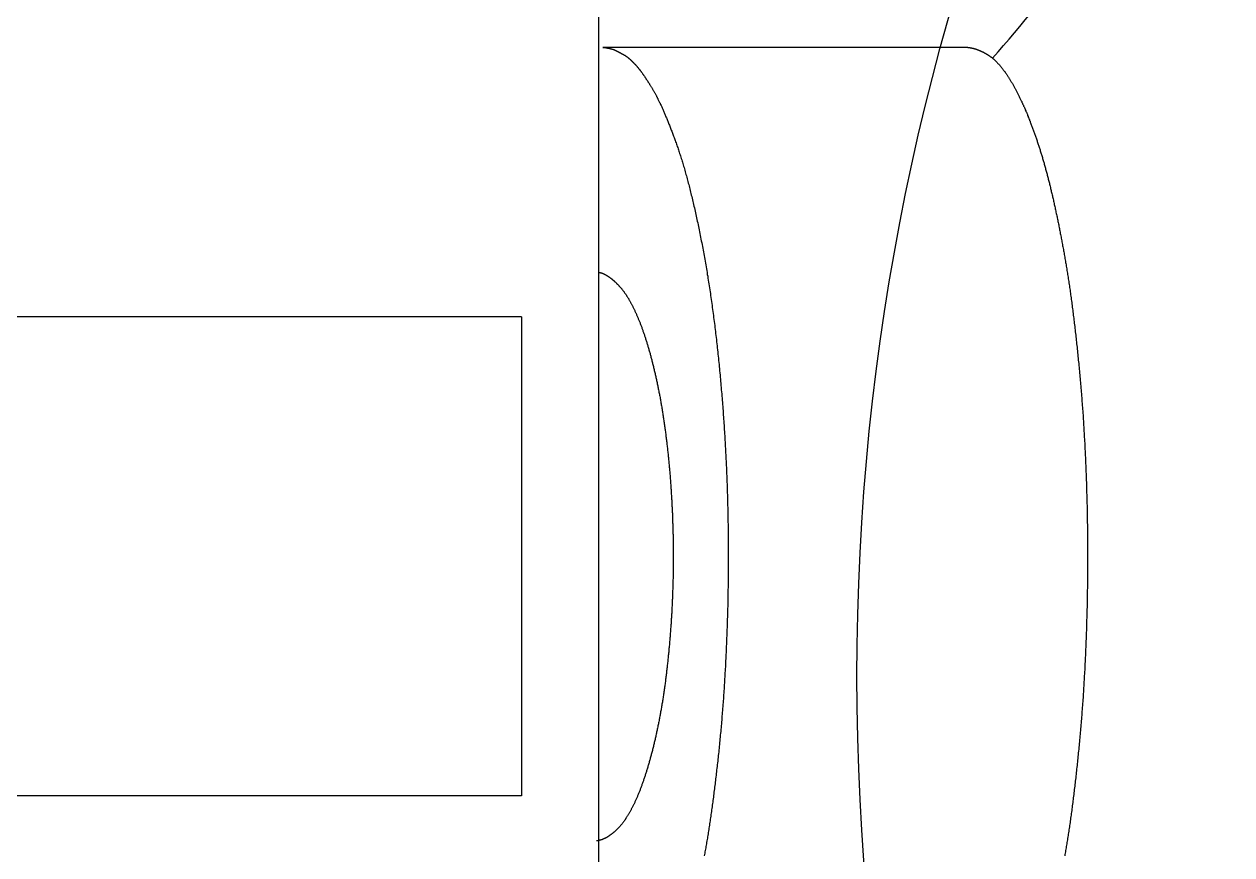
# Model space of a CAD drawing. Extents: x -120222 to -41942, y -19134 to 30932.
# Drawn here: x -78492.36 to -78472.19, y 10657.23 to 10671.11 of the extents above; entities that cross this region are included whole.
import ezdxf

# ---------------------------------------------------------------- set-up
doc = ezdxf.new("R2010")
doc.units = 0
doc.header["$LTSCALE"] = 150
doc.header["$MEASUREMENT"] = 0
doc.linetypes.add('ISO-10______', pattern=[4.699, 3.048, -0.762, 0.127, -0.762])
doc.layers.get('0').update_dxf_attribs({"linetype": 'CONTINUOUS'})
doc.layers.add('____-568', color=7, linetype='CONTINUOUS')
doc.layers.add('____B', color=7, linetype='CONTINUOUS')
doc.styles.get("Standard").update_dxf_attribs({"font": 'txt', "bigfont": 'BIGFONT.SHX'})

# ---------------------------------------------------------------- blocks, each defined once
blk = doc.blocks.new('____-179')
at = {"color": 1, "linetype": 'Continuous'}
blk.add_circle((-84873.558, 6111.519), 40, dxfattribs=at)
at = {"color": 0, "flags": 1}
for tag in ['FMK_ELEC60HZ_LPG_NOTICE', 'FMK_ELEC50HZ_GAS_NOTICE', 'FMK_FACILITY_SYMBOL']:
    blk.add_attdef(tag, (-84933.558, 6051.519), '', height=0.18, dxfattribs=at)
blk = doc.blocks.new('____-182')
at = {"color": 1, "linetype": 'Continuous'}
for p, q in [((-84917.872, 6126.295), (-84917.872, 6100.743)), ((-84911.706, 6122.019), (-84917.802, 6122.019)), ((-84919.158, 6117.519), (-84947.112, 6117.519)), ((-84919.158, 6117.519), (-84919.158, 6109.519)), ((-84919.158, 6109.519), (-84947.112, 6109.519))]:
    blk.add_line(p, q, dxfattribs=at)
at = {"color": 1, "linetype": 'Continuous', "flags": 128}
for points in [[(-84917.802, 6122.019), (-84917.801, 6122.019), (-84917.799, 6122.019), (-84917.798, 6122.019), (-84917.796, 6122.019), (-84917.795, 6122.018), (-84917.793, 6122.018), (-84917.792, 6122.018), (-84917.79, 6122.018), (-84917.789, 6122.018), (-84917.787, 6122.018), (-84917.786, 6122.018), (-84917.784, 6122.018), (-84917.783, 6122.018), (-84917.781, 6122.017), (-84917.78, 6122.017), (-84917.778, 6122.017), (-84917.776, 6122.017), (-84917.775, 6122.017), (-84917.773, 6122.017), (-84917.772, 6122.017), (-84917.77, 6122.016), (-84917.769, 6122.016), (-84917.767, 6122.016), (-84917.766, 6122.016), (-84917.764, 6122.016), (-84917.763, 6122.016), (-84917.761, 6122.015), (-84917.76, 6122.015), (-84917.758, 6122.015), (-84917.757, 6122.015), (-84917.755, 6122.015), (-84917.754, 6122.015), (-84917.753, 6122.014), (-84917.751, 6122.014), (-84917.75, 6122.014), (-84917.748, 6122.014), (-84917.747, 6122.014), (-84917.745, 6122.013), (-84917.744, 6122.013), (-84917.742, 6122.013), (-84917.741, 6122.013), (-84917.739, 6122.012), (-84917.738, 6122.012), (-84917.736, 6122.012), (-84917.735, 6122.012), (-84917.733, 6122.012), (-84917.732, 6122.011), (-84917.73, 6122.011), (-84917.729, 6122.011), (-84917.727, 6122.011), (-84917.726, 6122.01), (-84917.724, 6122.01), (-84917.723, 6122.01), (-84917.721, 6122.01), (-84917.72, 6122.009), (-84917.718, 6122.009), (-84917.717, 6122.009), (-84917.715, 6122.009), (-84917.714, 6122.008), (-84917.712, 6122.008), (-84917.711, 6122.008), (-84917.709, 6122.007), (-84917.708, 6122.007), (-84917.706, 6122.007), (-84917.705, 6122.007), (-84917.704, 6122.006), (-84917.702, 6122.006), (-84917.701, 6122.006), (-84917.699, 6122.005), (-84917.698, 6122.005), (-84917.696, 6122.005), (-84917.695, 6122.004), (-84917.693, 6122.004), (-84917.692, 6122.004), (-84917.69, 6122.003), (-84917.689, 6122.003), (-84917.687, 6122.003), (-84917.686, 6122.002), (-84917.684, 6122.002), (-84917.683, 6122.002), (-84917.682, 6122.001), (-84917.68, 6122.001), (-84917.679, 6122.001), (-84917.677, 6122), (-84917.676, 6122), (-84917.674, 6121.999), (-84917.673, 6121.999), (-84917.671, 6121.999), (-84917.67, 6121.998), (-84917.668, 6121.998), (-84917.667, 6121.998), (-84917.665, 6121.997), (-84917.664, 6121.997), (-84917.663, 6121.996), (-84917.661, 6121.996), (-84917.66, 6121.996), (-84917.658, 6121.995), (-84917.657, 6121.995), (-84917.655, 6121.994), (-84917.654, 6121.994), (-84917.652, 6121.994), (-84917.651, 6121.993), (-84917.65, 6121.993), (-84917.648, 6121.992), (-84917.647, 6121.992), (-84917.645, 6121.991), (-84917.644, 6121.991), (-84917.642, 6121.991), (-84917.641, 6121.99), (-84917.639, 6121.99), (-84917.638, 6121.989), (-84917.637, 6121.989), (-84917.635, 6121.988), (-84917.634, 6121.988), (-84917.632, 6121.987), (-84917.631, 6121.987), (-84917.629, 6121.987), (-84917.628, 6121.986), (-84917.626, 6121.986), (-84917.625, 6121.985), (-84917.624, 6121.985), (-84917.622, 6121.984), (-84917.621, 6121.984), (-84917.619, 6121.983), (-84917.618, 6121.983), (-84917.616, 6121.982), (-84917.615, 6121.982), (-84917.614, 6121.981), (-84917.614, 6121.981)], [(-84911.706, 6122.019), (-84911.702, 6122.019), (-84911.697, 6122.018), (-84911.693, 6122.018), (-84911.688, 6122.017), (-84911.684, 6122.017), (-84911.679, 6122.016), (-84911.675, 6122.016), (-84911.67, 6122.015), (-84911.665, 6122.014), (-84911.661, 6122.014), (-84911.656, 6122.013), (-84911.651, 6122.012), (-84911.647, 6122.011), (-84911.642, 6122.01), (-84911.637, 6122.009), (-84911.633, 6122.008), (-84911.628, 6122.007), (-84911.623, 6122.006), (-84911.618, 6122.005), (-84911.613, 6122.003), (-84911.608, 6122.002), (-84911.603, 6122.001), (-84911.599, 6121.999), (-84911.594, 6121.998), (-84911.589, 6121.996), (-84911.584, 6121.995), (-84911.579, 6121.993), (-84911.574, 6121.992), (-84911.569, 6121.99), (-84911.563, 6121.988), (-84911.558, 6121.986), (-84911.553, 6121.985), (-84911.548, 6121.983), (-84911.543, 6121.981), (-84911.538, 6121.979), (-84911.533, 6121.977), (-84911.527, 6121.975), (-84911.522, 6121.972), (-84911.517, 6121.97), (-84911.511, 6121.968), (-84911.506, 6121.966), (-84911.501, 6121.963), (-84911.495, 6121.961), (-84911.49, 6121.959), (-84911.485, 6121.956), (-84911.479, 6121.953), (-84911.474, 6121.951), (-84911.468, 6121.948), (-84911.463, 6121.946), (-84911.457, 6121.943), (-84911.452, 6121.94), (-84911.446, 6121.937), (-84911.441, 6121.934), (-84911.435, 6121.931), (-84911.429, 6121.928), (-84911.424, 6121.925), (-84911.418, 6121.922), (-84911.412, 6121.919), (-84911.407, 6121.916), (-84911.401, 6121.913), (-84911.395, 6121.909), (-84911.389, 6121.906), (-84911.384, 6121.902), (-84911.378, 6121.899), (-84911.372, 6121.895), (-84911.366, 6121.892), (-84911.36, 6121.888), (-84911.355, 6121.884), (-84911.349, 6121.88), (-84911.343, 6121.876), (-84911.337, 6121.872), (-84911.331, 6121.868), (-84911.325, 6121.864), (-84911.319, 6121.86), (-84911.314, 6121.855), (-84911.308, 6121.85), (-84911.302, 6121.846), (-84911.296, 6121.841), (-84911.29, 6121.836), (-84911.284, 6121.831), (-84911.279, 6121.826), (-84911.273, 6121.821), (-84911.267, 6121.816), (-84911.261, 6121.811), (-84911.255, 6121.805), (-84911.249, 6121.8), (-84911.244, 6121.794), (-84911.238, 6121.788), (-84911.232, 6121.783), (-84911.226, 6121.777), (-84911.22, 6121.771), (-84911.214, 6121.765), (-84911.208, 6121.758), (-84911.203, 6121.752), (-84911.197, 6121.746), (-84911.191, 6121.739), (-84911.185, 6121.733), (-84911.179, 6121.726), (-84911.173, 6121.719), (-84911.167, 6121.712), (-84911.162, 6121.706), (-84911.156, 6121.699), (-84911.15, 6121.691), (-84911.144, 6121.684), (-84911.138, 6121.677), (-84911.132, 6121.669), (-84911.126, 6121.662), (-84911.121, 6121.654), (-84911.115, 6121.647), (-84911.109, 6121.639), (-84911.103, 6121.631), (-84911.097, 6121.623), (-84911.091, 6121.615), (-84911.085, 6121.607), (-84911.08, 6121.599), (-84911.074, 6121.59), (-84911.068, 6121.582), (-84911.062, 6121.573), (-84911.056, 6121.565), (-84911.05, 6121.556), (-84911.044, 6121.547), (-84911.039, 6121.538), (-84911.033, 6121.529), (-84911.027, 6121.52), (-84911.021, 6121.511), (-84911.015, 6121.501), (-84911.009, 6121.492), (-84911.003, 6121.483), (-84910.997, 6121.473), (-84910.992, 6121.463), (-84910.986, 6121.454), (-84910.98, 6121.444), (-84910.974, 6121.434), (-84910.968, 6121.424), (-84910.962, 6121.414), (-84910.956, 6121.404), (-84910.951, 6121.394), (-84910.945, 6121.383), (-84910.939, 6121.373), (-84910.933, 6121.363), (-84910.927, 6121.352), (-84910.922, 6121.341), (-84910.916, 6121.331), (-84910.91, 6121.32), (-84910.904, 6121.309), (-84910.899, 6121.298), (-84910.893, 6121.287), (-84910.887, 6121.276), (-84910.881, 6121.265), (-84910.876, 6121.254), (-84910.87, 6121.243), (-84910.864, 6121.231), (-84910.858, 6121.22), (-84910.853, 6121.208), (-84910.847, 6121.197), (-84910.841, 6121.185), (-84910.836, 6121.173), (-84910.83, 6121.162), (-84910.824, 6121.15), (-84910.819, 6121.138), (-84910.813, 6121.126), (-84910.807, 6121.114), (-84910.802, 6121.101), (-84910.796, 6121.089), (-84910.791, 6121.077), (-84910.785, 6121.064), (-84910.779, 6121.052), (-84910.774, 6121.039), (-84910.768, 6121.026), (-84910.762, 6121.014), (-84910.757, 6121.001), (-84910.751, 6120.988), (-84910.746, 6120.975), (-84910.74, 6120.962), (-84910.735, 6120.949), (-84910.729, 6120.936), (-84910.723, 6120.922), (-84910.718, 6120.909), (-84910.712, 6120.896), (-84910.707, 6120.882), (-84910.701, 6120.868), (-84910.696, 6120.855), (-84910.69, 6120.841), (-84910.685, 6120.827), (-84910.679, 6120.813), (-84910.674, 6120.799), (-84910.668, 6120.785), (-84910.663, 6120.771), (-84910.657, 6120.757), (-84910.652, 6120.743), (-84910.647, 6120.728), (-84910.641, 6120.714), (-84910.636, 6120.699), (-84910.63, 6120.685), (-84910.625, 6120.67), (-84910.619, 6120.655), (-84910.614, 6120.641), (-84910.609, 6120.626), (-84910.603, 6120.611), (-84910.598, 6120.596), (-84910.593, 6120.582), (-84910.588, 6120.567), (-84910.582, 6120.552), (-84910.577, 6120.537), (-84910.572, 6120.522), (-84910.567, 6120.507), (-84910.562, 6120.492), (-84910.556, 6120.476), (-84910.551, 6120.461), (-84910.546, 6120.446), (-84910.541, 6120.431), (-84910.536, 6120.415), (-84910.531, 6120.4), (-84910.526, 6120.385), (-84910.521, 6120.369), (-84910.516, 6120.354), (-84910.511, 6120.338), (-84910.506, 6120.323), (-84910.501, 6120.307), (-84910.496, 6120.291), (-84910.491, 6120.276), (-84910.487, 6120.26), (-84910.482, 6120.244), (-84910.477, 6120.228), (-84910.472, 6120.212), (-84910.467, 6120.197), (-84910.462, 6120.181), (-84910.458, 6120.165), (-84910.453, 6120.149), (-84910.448, 6120.132), (-84910.444, 6120.116), (-84910.439, 6120.1), (-84910.434, 6120.084), (-84910.43, 6120.068), (-84910.425, 6120.051), (-84910.42, 6120.035), (-84910.416, 6120.019), (-84910.411, 6120.002), (-84910.407, 6119.986), (-84910.402, 6119.969), (-84910.398, 6119.953), (-84910.393, 6119.936), (-84910.389, 6119.92), (-84910.384, 6119.903), (-84910.38, 6119.886), (-84910.375, 6119.869), (-84910.371, 6119.853), (-84910.367, 6119.836), (-84910.362, 6119.819), (-84910.358, 6119.802), (-84910.354, 6119.785), (-84910.349, 6119.768), (-84910.345, 6119.751), (-84910.341, 6119.734), (-84910.337, 6119.717), (-84910.332, 6119.7), (-84910.328, 6119.682), (-84910.324, 6119.665), (-84910.32, 6119.648), (-84910.316, 6119.63), (-84910.312, 6119.613), (-84910.307, 6119.595), (-84910.303, 6119.577), (-84910.299, 6119.56), (-84910.295, 6119.542), (-84910.291, 6119.524), (-84910.287, 6119.506), (-84910.282, 6119.488), (-84910.278, 6119.47), (-84910.274, 6119.452), (-84910.27, 6119.433), (-84910.266, 6119.415), (-84910.262, 6119.397), (-84910.258, 6119.378), (-84910.254, 6119.36), (-84910.25, 6119.341), (-84910.246, 6119.323), (-84910.242, 6119.304), (-84910.238, 6119.285), (-84910.234, 6119.266), (-84910.229, 6119.247), (-84910.225, 6119.228), (-84910.221, 6119.209), (-84910.217, 6119.19), (-84910.213, 6119.171), (-84910.209, 6119.151), (-84910.205, 6119.132), (-84910.201, 6119.112), (-84910.197, 6119.093), (-84910.193, 6119.073), (-84910.189, 6119.054), (-84910.186, 6119.034), (-84910.182, 6119.014), (-84910.178, 6118.994), (-84910.174, 6118.974), (-84910.17, 6118.954), (-84910.166, 6118.934), (-84910.162, 6118.914), (-84910.158, 6118.894), (-84910.154, 6118.873), (-84910.15, 6118.853), (-84910.146, 6118.832), (-84910.142, 6118.812), (-84910.138, 6118.791), (-84910.135, 6118.771), (-84910.131, 6118.75), (-84910.127, 6118.729), (-84910.123, 6118.708), (-84910.119, 6118.687), (-84910.115, 6118.666), (-84910.111, 6118.645), (-84910.108, 6118.624), (-84910.104, 6118.603), (-84910.1, 6118.581), (-84910.096, 6118.56), (-84910.092, 6118.538), (-84910.089, 6118.517), (-84910.085, 6118.495), (-84910.081, 6118.474), (-84910.077, 6118.452), (-84910.073, 6118.43), (-84910.07, 6118.408), (-84910.066, 6118.386), (-84910.062, 6118.364), (-84910.058, 6118.341), (-84910.055, 6118.319), (-84910.051, 6118.296), (-84910.047, 6118.273), (-84910.044, 6118.25), (-84910.04, 6118.227), (-84910.036, 6118.204), (-84910.033, 6118.18), (-84910.029, 6118.157), (-84910.025, 6118.133), (-84910.022, 6118.109), (-84910.018, 6118.085), (-84910.015, 6118.061), (-84910.011, 6118.037), (-84910.007, 6118.012), (-84910.004, 6117.988), (-84910, 6117.963), (-84909.997, 6117.938), (-84909.993, 6117.913), (-84909.99, 6117.888), (-84909.986, 6117.863), (-84909.983, 6117.838), (-84909.979, 6117.812), (-84909.976, 6117.786), (-84909.972, 6117.761), (-84909.969, 6117.735), (-84909.965, 6117.709), (-84909.962, 6117.682), (-84909.959, 6117.656), (-84909.955, 6117.629), (-84909.952, 6117.603), (-84909.948, 6117.576), (-84909.945, 6117.549), (-84909.942, 6117.522), (-84909.938, 6117.495), (-84909.935, 6117.467), (-84909.932, 6117.44), (-84909.928, 6117.412), (-84909.925, 6117.385), (-84909.922, 6117.357), (-84909.918, 6117.329), (-84909.915, 6117.3), (-84909.912, 6117.272), (-84909.908, 6117.243), (-84909.905, 6117.215), (-84909.902, 6117.186), (-84909.899, 6117.157), (-84909.896, 6117.128), (-84909.892, 6117.099), (-84909.889, 6117.07), (-84909.886, 6117.04), (-84909.883, 6117.011), (-84909.88, 6116.981), (-84909.876, 6116.951), (-84909.873, 6116.921), (-84909.87, 6116.891), (-84909.867, 6116.86), (-84909.864, 6116.83), (-84909.861, 6116.799), (-84909.858, 6116.769), (-84909.855, 6116.738), (-84909.852, 6116.707), (-84909.849, 6116.676), (-84909.846, 6116.645), (-84909.843, 6116.614), (-84909.84, 6116.582), (-84909.837, 6116.551), (-84909.834, 6116.52), (-84909.831, 6116.488), (-84909.828, 6116.457), (-84909.826, 6116.425), (-84909.823, 6116.394), (-84909.82, 6116.362), (-84909.818, 6116.33), (-84909.815, 6116.298), (-84909.812, 6116.266), (-84909.81, 6116.234), (-84909.807, 6116.202), (-84909.805, 6116.17), (-84909.802, 6116.138), (-84909.8, 6116.106), (-84909.797, 6116.073), (-84909.795, 6116.041), (-84909.793, 6116.008), (-84909.79, 6115.976), (-84909.788, 6115.943), (-84909.786, 6115.911), (-84909.783, 6115.878), (-84909.781, 6115.845), (-84909.779, 6115.812), (-84909.777, 6115.779), (-84909.775, 6115.746), (-84909.773, 6115.713), (-84909.771, 6115.68), (-84909.769, 6115.646), (-84909.767, 6115.613), (-84909.765, 6115.58), (-84909.763, 6115.546), (-84909.761, 6115.513), (-84909.759, 6115.479), (-84909.757, 6115.445), (-84909.755, 6115.412), (-84909.754, 6115.378), (-84909.752, 6115.344), (-84909.75, 6115.31), (-84909.749, 6115.276), (-84909.747, 6115.242), (-84909.745, 6115.207), (-84909.744, 6115.173), (-84909.742, 6115.139), (-84909.741, 6115.104), (-84909.739, 6115.07), (-84909.738, 6115.035), (-84909.736, 6115.001), (-84909.735, 6114.966), (-84909.734, 6114.931), (-84909.732, 6114.896), (-84909.731, 6114.862), (-84909.73, 6114.827), (-84909.728, 6114.792), (-84909.727, 6114.756), (-84909.726, 6114.721), (-84909.725, 6114.686), (-84909.724, 6114.651), (-84909.723, 6114.615), (-84909.722, 6114.58), (-84909.721, 6114.545), (-84909.72, 6114.509), (-84909.719, 6114.474), (-84909.718, 6114.438), (-84909.717, 6114.403), (-84909.716, 6114.368), (-84909.715, 6114.332), (-84909.715, 6114.297), (-84909.714, 6114.262), (-84909.713, 6114.226), (-84909.712, 6114.191), (-84909.712, 6114.155), (-84909.711, 6114.12), (-84909.711, 6114.085), (-84909.71, 6114.049), (-84909.71, 6114.014), (-84909.709, 6113.979), (-84909.709, 6113.943), (-84909.708, 6113.908), (-84909.708, 6113.873), (-84909.708, 6113.837), (-84909.707, 6113.802), (-84909.707, 6113.766), (-84909.707, 6113.731), (-84909.707, 6113.696), (-84909.707, 6113.66), (-84909.706, 6113.625), (-84909.706, 6113.59), (-84909.706, 6113.554), (-84909.706, 6113.519), (-84909.706, 6113.483), (-84909.706, 6113.448), (-84909.706, 6113.413), (-84909.707, 6113.377), (-84909.707, 6113.342), (-84909.707, 6113.307), (-84909.707, 6113.271), (-84909.707, 6113.236), (-84909.708, 6113.201), (-84909.708, 6113.165), (-84909.708, 6113.13), (-84909.709, 6113.094), (-84909.709, 6113.059), (-84909.71, 6113.024), (-84909.71, 6112.988), (-84909.711, 6112.953), (-84909.711, 6112.918), (-84909.712, 6112.882), (-84909.712, 6112.847), (-84909.713, 6112.811), (-84909.714, 6112.776), (-84909.715, 6112.741), (-84909.715, 6112.705), (-84909.716, 6112.67), (-84909.717, 6112.635), (-84909.718, 6112.599), (-84909.719, 6112.564), (-84909.72, 6112.529), (-84909.721, 6112.493), (-84909.722, 6112.458), (-84909.723, 6112.422), (-84909.724, 6112.387), (-84909.725, 6112.352), (-84909.726, 6112.316), (-84909.727, 6112.281), (-84909.728, 6112.246), (-84909.73, 6112.211), (-84909.731, 6112.176), (-84909.732, 6112.141), (-84909.734, 6112.106), (-84909.735, 6112.072), (-84909.736, 6112.037), (-84909.738, 6112.002), (-84909.739, 6111.968), (-84909.741, 6111.933), (-84909.742, 6111.899), (-84909.744, 6111.865), (-84909.745, 6111.83), (-84909.747, 6111.796), (-84909.749, 6111.762), (-84909.75, 6111.728), (-84909.752, 6111.694), (-84909.754, 6111.66), (-84909.755, 6111.626), (-84909.757, 6111.592), (-84909.759, 6111.559), (-84909.761, 6111.525), (-84909.763, 6111.492), (-84909.765, 6111.458), (-84909.767, 6111.425), (-84909.769, 6111.391), (-84909.771, 6111.358), (-84909.773, 6111.325), (-84909.775, 6111.292), (-84909.777, 6111.259), (-84909.779, 6111.226), (-84909.781, 6111.193), (-84909.783, 6111.16), (-84909.786, 6111.127), (-84909.788, 6111.094), (-84909.79, 6111.062), (-84909.793, 6111.029), (-84909.795, 6110.997), (-84909.797, 6110.964), (-84909.8, 6110.932), (-84909.802, 6110.9), (-84909.805, 6110.868), (-84909.807, 6110.835), (-84909.81, 6110.803), (-84909.812, 6110.771), (-84909.815, 6110.739), (-84909.818, 6110.708), (-84909.82, 6110.676), (-84909.823, 6110.644), (-84909.826, 6110.612), (-84909.828, 6110.581), (-84909.831, 6110.549), (-84909.834, 6110.518), (-84909.837, 6110.487), (-84909.84, 6110.455), (-84909.843, 6110.424), (-84909.846, 6110.393), (-84909.849, 6110.362), (-84909.852, 6110.331), (-84909.855, 6110.3), (-84909.858, 6110.269), (-84909.861, 6110.238), (-84909.864, 6110.208), (-84909.867, 6110.177), (-84909.87, 6110.147), (-84909.873, 6110.117), (-84909.876, 6110.087), (-84909.88, 6110.057), (-84909.883, 6110.027), (-84909.886, 6109.998), (-84909.889, 6109.968), (-84909.892, 6109.939), (-84909.896, 6109.91), (-84909.899, 6109.881), (-84909.902, 6109.852), (-84909.905, 6109.823), (-84909.908, 6109.794), (-84909.912, 6109.766), (-84909.915, 6109.737), (-84909.918, 6109.709), (-84909.922, 6109.681), (-84909.925, 6109.653), (-84909.928, 6109.625), (-84909.932, 6109.598), (-84909.935, 6109.57), (-84909.938, 6109.543), (-84909.942, 6109.516), (-84909.945, 6109.489), (-84909.948, 6109.462), (-84909.952, 6109.435), (-84909.955, 6109.408), (-84909.959, 6109.382), (-84909.962, 6109.355), (-84909.965, 6109.329), (-84909.969, 6109.303), (-84909.972, 6109.277), (-84909.976, 6109.251), (-84909.979, 6109.226), (-84909.983, 6109.2), (-84909.986, 6109.175), (-84909.99, 6109.149), (-84909.993, 6109.124), (-84909.997, 6109.099), (-84910, 6109.075), (-84910.004, 6109.05), (-84910.007, 6109.025), (-84910.011, 6109.001), (-84910.015, 6108.977), (-84910.018, 6108.953), (-84910.022, 6108.929), (-84910.025, 6108.905), (-84910.029, 6108.881), (-84910.033, 6108.858), (-84910.036, 6108.834), (-84910.04, 6108.811), (-84910.044, 6108.788), (-84910.047, 6108.765), (-84910.051, 6108.742), (-84910.055, 6108.719), (-84910.058, 6108.697), (-84910.062, 6108.674), (-84910.066, 6108.652), (-84910.07, 6108.63), (-84910.073, 6108.608), (-84910.077, 6108.586), (-84910.081, 6108.564), (-84910.085, 6108.542), (-84910.089, 6108.521)], [(-84917.614, 6121.981), (-84917.612, 6121.98), (-84917.609, 6121.979), (-84917.607, 6121.978), (-84917.605, 6121.977), (-84917.603, 6121.976), (-84917.601, 6121.975), (-84917.599, 6121.974), (-84917.597, 6121.973), (-84917.595, 6121.972), (-84917.593, 6121.971), (-84917.591, 6121.97), (-84917.588, 6121.969), (-84917.586, 6121.968), (-84917.584, 6121.967), (-84917.582, 6121.966), (-84917.58, 6121.965), (-84917.577, 6121.964), (-84917.575, 6121.963), (-84917.573, 6121.961), (-84917.571, 6121.96), (-84917.568, 6121.959), (-84917.566, 6121.958), (-84917.564, 6121.957), (-84917.561, 6121.956), (-84917.559, 6121.954), (-84917.557, 6121.953), (-84917.554, 6121.952), (-84917.552, 6121.951), (-84917.55, 6121.95), (-84917.547, 6121.948), (-84917.545, 6121.947), (-84917.542, 6121.946), (-84917.54, 6121.945), (-84917.537, 6121.943), (-84917.535, 6121.942), (-84917.532, 6121.941), (-84917.53, 6121.939), (-84917.527, 6121.938), (-84917.525, 6121.937), (-84917.522, 6121.935), (-84917.52, 6121.934), (-84917.517, 6121.933), (-84917.514, 6121.931), (-84917.512, 6121.93), (-84917.509, 6121.929), (-84917.506, 6121.927), (-84917.504, 6121.926), (-84917.501, 6121.924), (-84917.498, 6121.923), (-84917.496, 6121.922), (-84917.493, 6121.92), (-84917.49, 6121.919), (-84917.488, 6121.917), (-84917.485, 6121.916), (-84917.482, 6121.914), (-84917.479, 6121.913), (-84917.476, 6121.911), (-84917.474, 6121.91), (-84917.471, 6121.908), (-84917.468, 6121.907), (-84917.465, 6121.905), (-84917.462, 6121.904), (-84917.459, 6121.902), (-84917.456, 6121.9), (-84917.454, 6121.899), (-84917.451, 6121.897), (-84917.448, 6121.896), (-84917.445, 6121.894), (-84917.442, 6121.892), (-84917.439, 6121.89), (-84917.436, 6121.888), (-84917.433, 6121.887), (-84917.43, 6121.885), (-84917.427, 6121.883), (-84917.424, 6121.881), (-84917.421, 6121.879), (-84917.418, 6121.877), (-84917.414, 6121.874), (-84917.411, 6121.872), (-84917.408, 6121.87), (-84917.405, 6121.868), (-84917.402, 6121.866), (-84917.399, 6121.863), (-84917.396, 6121.861), (-84917.393, 6121.859), (-84917.389, 6121.856), (-84917.386, 6121.854), (-84917.383, 6121.851), (-84917.38, 6121.849), (-84917.377, 6121.846), (-84917.373, 6121.843), (-84917.37, 6121.841), (-84917.367, 6121.838), (-84917.364, 6121.835), (-84917.36, 6121.832), (-84917.357, 6121.829), (-84917.354, 6121.827), (-84917.35, 6121.824), (-84917.347, 6121.821), (-84917.344, 6121.818), (-84917.34, 6121.815), (-84917.337, 6121.812), (-84917.334, 6121.808), (-84917.33, 6121.805), (-84917.327, 6121.802), (-84917.323, 6121.799), (-84917.32, 6121.796), (-84917.316, 6121.792), (-84917.313, 6121.789), (-84917.31, 6121.785), (-84917.306, 6121.782), (-84917.303, 6121.779), (-84917.299, 6121.775), (-84917.296, 6121.771), (-84917.292, 6121.768), (-84917.288, 6121.764), (-84917.285, 6121.761), (-84917.281, 6121.757), (-84917.278, 6121.753), (-84917.274, 6121.749), (-84917.271, 6121.745), (-84917.267, 6121.741), (-84917.263, 6121.738), (-84917.26, 6121.734), (-84917.256, 6121.73), (-84917.252, 6121.726), (-84917.249, 6121.721), (-84917.245, 6121.717), (-84917.241, 6121.713), (-84917.237, 6121.709), (-84917.234, 6121.705), (-84917.23, 6121.7), (-84917.226, 6121.696), (-84917.222, 6121.691), (-84917.218, 6121.687), (-84917.215, 6121.682), (-84917.211, 6121.677), (-84917.207, 6121.672), (-84917.203, 6121.668), (-84917.199, 6121.663), (-84917.195, 6121.658), (-84917.191, 6121.653), (-84917.187, 6121.647), (-84917.183, 6121.642), (-84917.179, 6121.637), (-84917.175, 6121.632), (-84917.171, 6121.626), (-84917.167, 6121.621), (-84917.162, 6121.615), (-84917.158, 6121.61), (-84917.154, 6121.604), (-84917.15, 6121.598), (-84917.146, 6121.592), (-84917.141, 6121.586), (-84917.137, 6121.58), (-84917.133, 6121.574), (-84917.129, 6121.568), (-84917.124, 6121.562), (-84917.12, 6121.556), (-84917.116, 6121.55), (-84917.111, 6121.543), (-84917.107, 6121.537), (-84917.102, 6121.53), (-84917.098, 6121.524), (-84917.093, 6121.517), (-84917.089, 6121.51), (-84917.084, 6121.504), (-84917.08, 6121.497), (-84917.075, 6121.49), (-84917.071, 6121.483), (-84917.066, 6121.476), (-84917.061, 6121.469), (-84917.057, 6121.462), (-84917.052, 6121.454), (-84917.047, 6121.447), (-84917.043, 6121.44), (-84917.038, 6121.432), (-84917.033, 6121.425), (-84917.028, 6121.417), (-84917.024, 6121.409), (-84917.019, 6121.402), (-84917.014, 6121.394), (-84917.009, 6121.386), (-84917.004, 6121.378), (-84916.999, 6121.37), (-84916.994, 6121.362), (-84916.989, 6121.354), (-84916.984, 6121.346), (-84916.979, 6121.338), (-84916.974, 6121.329), (-84916.969, 6121.321), (-84916.964, 6121.312), (-84916.959, 6121.304), (-84916.954, 6121.295), (-84916.949, 6121.286), (-84916.944, 6121.277), (-84916.939, 6121.268), (-84916.933, 6121.258), (-84916.928, 6121.249), (-84916.923, 6121.239), (-84916.918, 6121.229), (-84916.912, 6121.219), (-84916.907, 6121.209), (-84916.902, 6121.199), (-84916.896, 6121.188), (-84916.891, 6121.178), (-84916.885, 6121.167), (-84916.88, 6121.156), (-84916.874, 6121.145), (-84916.869, 6121.134), (-84916.863, 6121.122), (-84916.858, 6121.111), (-84916.852, 6121.099), (-84916.846, 6121.087), (-84916.841, 6121.075), (-84916.835, 6121.063), (-84916.829, 6121.05), (-84916.823, 6121.038), (-84916.818, 6121.025), (-84916.812, 6121.012), (-84916.806, 6120.999), (-84916.8, 6120.986), (-84916.794, 6120.972), (-84916.788, 6120.959), (-84916.782, 6120.945), (-84916.776, 6120.932), (-84916.77, 6120.918), (-84916.764, 6120.903), (-84916.758, 6120.889), (-84916.752, 6120.875), (-84916.746, 6120.86), (-84916.74, 6120.845), (-84916.734, 6120.83), (-84916.728, 6120.815), (-84916.722, 6120.8), (-84916.715, 6120.785), (-84916.709, 6120.769), (-84916.703, 6120.753), (-84916.696, 6120.738), (-84916.69, 6120.721), (-84916.684, 6120.705), (-84916.677, 6120.689), (-84916.671, 6120.672), (-84916.664, 6120.656), (-84916.658, 6120.639), (-84916.651, 6120.622), (-84916.645, 6120.605), (-84916.638, 6120.588), (-84916.632, 6120.57), (-84916.625, 6120.552), (-84916.619, 6120.535), (-84916.612, 6120.517), (-84916.605, 6120.499), (-84916.598, 6120.48), (-84916.592, 6120.462), (-84916.585, 6120.443), (-84916.578, 6120.425), (-84916.571, 6120.406), (-84916.565, 6120.387), (-84916.558, 6120.367), (-84916.551, 6120.348), (-84916.544, 6120.328), (-84916.538, 6120.308), (-84916.531, 6120.288), (-84916.524, 6120.268), (-84916.518, 6120.248), (-84916.511, 6120.227), (-84916.504, 6120.207), (-84916.498, 6120.186), (-84916.491, 6120.165), (-84916.484, 6120.143), (-84916.478, 6120.122), (-84916.471, 6120.1), (-84916.465, 6120.078), (-84916.458, 6120.056), (-84916.452, 6120.034), (-84916.445, 6120.012), (-84916.438, 6119.989), (-84916.432, 6119.967), (-84916.425, 6119.944), (-84916.419, 6119.921), (-84916.412, 6119.898), (-84916.406, 6119.874), (-84916.399, 6119.85), (-84916.393, 6119.827), (-84916.387, 6119.803), (-84916.38, 6119.779), (-84916.374, 6119.754), (-84916.367, 6119.73), (-84916.361, 6119.705), (-84916.354, 6119.68), (-84916.348, 6119.655), (-84916.342, 6119.63), (-84916.335, 6119.604), (-84916.329, 6119.579), (-84916.323, 6119.553), (-84916.316, 6119.527), (-84916.31, 6119.501), (-84916.304, 6119.475), (-84916.297, 6119.448), (-84916.291, 6119.421), (-84916.285, 6119.394), (-84916.279, 6119.367), (-84916.272, 6119.34), (-84916.266, 6119.313), (-84916.26, 6119.285), (-84916.254, 6119.257), (-84916.248, 6119.229), (-84916.241, 6119.201), (-84916.235, 6119.173), (-84916.229, 6119.144), (-84916.223, 6119.116), (-84916.217, 6119.087), (-84916.211, 6119.058), (-84916.204, 6119.029), (-84916.198, 6118.999), (-84916.192, 6118.97), (-84916.186, 6118.94), (-84916.18, 6118.91), (-84916.174, 6118.88), (-84916.168, 6118.85), (-84916.162, 6118.819), (-84916.156, 6118.789), (-84916.15, 6118.758), (-84916.144, 6118.728), (-84916.138, 6118.697), (-84916.133, 6118.667), (-84916.127, 6118.636), (-84916.121, 6118.605), (-84916.115, 6118.574), (-84916.11, 6118.543), (-84916.104, 6118.512), (-84916.099, 6118.481), (-84916.093, 6118.45), (-84916.088, 6118.418), (-84916.082, 6118.387), (-84916.077, 6118.355), (-84916.071, 6118.324), (-84916.066, 6118.292), (-84916.061, 6118.261), (-84916.056, 6118.229), (-84916.05, 6118.197), (-84916.045, 6118.165), (-84916.04, 6118.133), (-84916.035, 6118.101), (-84916.03, 6118.069), (-84916.025, 6118.037), (-84916.02, 6118.005), (-84916.015, 6117.972), (-84916.01, 6117.94), (-84916.005, 6117.907), (-84916.001, 6117.875), (-84915.996, 6117.842), (-84915.991, 6117.809), (-84915.986, 6117.777), (-84915.982, 6117.744), (-84915.977, 6117.711), (-84915.973, 6117.678), (-84915.968, 6117.645), (-84915.963, 6117.611), (-84915.959, 6117.578), (-84915.955, 6117.545), (-84915.95, 6117.511), (-84915.946, 6117.478), (-84915.942, 6117.444), (-84915.937, 6117.411), (-84915.933, 6117.377), (-84915.929, 6117.343), (-84915.925, 6117.31), (-84915.921, 6117.276), (-84915.917, 6117.242), (-84915.913, 6117.208), (-84915.909, 6117.173), (-84915.905, 6117.139), (-84915.901, 6117.105), (-84915.897, 6117.071), (-84915.893, 6117.036), (-84915.889, 6117.002), (-84915.886, 6116.967), (-84915.882, 6116.932), (-84915.878, 6116.898), (-84915.875, 6116.863), (-84915.871, 6116.828), (-84915.867, 6116.793), (-84915.864, 6116.758), (-84915.86, 6116.723), (-84915.857, 6116.688), (-84915.854, 6116.653), (-84915.85, 6116.618), (-84915.847, 6116.583), (-84915.844, 6116.548), (-84915.841, 6116.513), (-84915.837, 6116.478), (-84915.834, 6116.443), (-84915.831, 6116.408), (-84915.828, 6116.373), (-84915.825, 6116.338), (-84915.822, 6116.303), (-84915.819, 6116.267), (-84915.816, 6116.232), (-84915.813, 6116.197), (-84915.81, 6116.162), (-84915.807, 6116.127), (-84915.805, 6116.092), (-84915.802, 6116.057), (-84915.799, 6116.022), (-84915.797, 6115.987), (-84915.794, 6115.952), (-84915.791, 6115.917), (-84915.789, 6115.882), (-84915.786, 6115.847), (-84915.784, 6115.812), (-84915.782, 6115.777), (-84915.779, 6115.742), (-84915.777, 6115.706), (-84915.775, 6115.671), (-84915.772, 6115.636), (-84915.77, 6115.601), (-84915.768, 6115.566), (-84915.766, 6115.531), (-84915.764, 6115.496), (-84915.762, 6115.461), (-84915.76, 6115.426), (-84915.758, 6115.391), (-84915.756, 6115.355), (-84915.754, 6115.32), (-84915.752, 6115.285), (-84915.75, 6115.25), (-84915.748, 6115.215), (-84915.746, 6115.18), (-84915.745, 6115.145), (-84915.743, 6115.11), (-84915.741, 6115.075), (-84915.74, 6115.039), (-84915.738, 6115.004), (-84915.737, 6114.969), (-84915.735, 6114.934), (-84915.734, 6114.899), (-84915.732, 6114.864), (-84915.731, 6114.829), (-84915.73, 6114.793), (-84915.728, 6114.758), (-84915.727, 6114.723), (-84915.726, 6114.688), (-84915.725, 6114.653), (-84915.724, 6114.618), (-84915.722, 6114.583), (-84915.721, 6114.547), (-84915.72, 6114.512), (-84915.719, 6114.477), (-84915.718, 6114.442), (-84915.718, 6114.407), (-84915.717, 6114.372), (-84915.716, 6114.336), (-84915.715, 6114.301), (-84915.714, 6114.266), (-84915.714, 6114.231), (-84915.713, 6114.196), (-84915.712, 6114.161), (-84915.712, 6114.125), (-84915.711, 6114.09), (-84915.71, 6114.055), (-84915.71, 6114.02), (-84915.709, 6113.985), (-84915.709, 6113.95), (-84915.708, 6113.914), (-84915.708, 6113.879), (-84915.708, 6113.844), (-84915.707, 6113.809), (-84915.707, 6113.774), (-84915.707, 6113.739), (-84915.707, 6113.703), (-84915.707, 6113.668), (-84915.706, 6113.633), (-84915.706, 6113.598), (-84915.706, 6113.563), (-84915.706, 6113.528), (-84915.706, 6113.493), (-84915.706, 6113.457), (-84915.706, 6113.422), (-84915.707, 6113.387), (-84915.707, 6113.352), (-84915.707, 6113.317), (-84915.707, 6113.282), (-84915.707, 6113.246), (-84915.708, 6113.211), (-84915.708, 6113.176), (-84915.708, 6113.141), (-84915.709, 6113.106), (-84915.709, 6113.071), (-84915.71, 6113.035), (-84915.71, 6113), (-84915.711, 6112.965), (-84915.711, 6112.93), (-84915.712, 6112.895), (-84915.713, 6112.86), (-84915.713, 6112.824), (-84915.714, 6112.789), (-84915.715, 6112.754), (-84915.715, 6112.719), (-84915.716, 6112.684), (-84915.717, 6112.649), (-84915.718, 6112.614), (-84915.719, 6112.578), (-84915.72, 6112.543), (-84915.721, 6112.508), (-84915.722, 6112.473), (-84915.723, 6112.438), (-84915.724, 6112.403), (-84915.725, 6112.367), (-84915.727, 6112.332), (-84915.728, 6112.297), (-84915.729, 6112.262), (-84915.73, 6112.227), (-84915.732, 6112.192), (-84915.733, 6112.157), (-84915.734, 6112.122), (-84915.736, 6112.087), (-84915.737, 6112.053), (-84915.739, 6112.018), (-84915.74, 6111.984), (-84915.742, 6111.949), (-84915.743, 6111.915), (-84915.745, 6111.88), (-84915.747, 6111.846), (-84915.748, 6111.812), (-84915.75, 6111.778), (-84915.752, 6111.744), (-84915.753, 6111.71), (-84915.755, 6111.676), (-84915.757, 6111.642), (-84915.759, 6111.608), (-84915.761, 6111.574), (-84915.763, 6111.541), (-84915.765, 6111.507), (-84915.767, 6111.474), (-84915.769, 6111.44), (-84915.771, 6111.407), (-84915.773, 6111.374), (-84915.775, 6111.341), (-84915.777, 6111.307), (-84915.779, 6111.274), (-84915.782, 6111.241), (-84915.784, 6111.208), (-84915.786, 6111.176), (-84915.788, 6111.143), (-84915.791, 6111.11), (-84915.793, 6111.078), (-84915.796, 6111.045), (-84915.798, 6111.012), (-84915.8, 6110.98), (-84915.803, 6110.948), (-84915.806, 6110.915), (-84915.808, 6110.883), (-84915.811, 6110.851), (-84915.813, 6110.819), (-84915.816, 6110.787), (-84915.819, 6110.755), (-84915.821, 6110.723), (-84915.824, 6110.691), (-84915.827, 6110.66), (-84915.83, 6110.628), (-84915.833, 6110.597), (-84915.836, 6110.565), (-84915.839, 6110.534), (-84915.842, 6110.502), (-84915.845, 6110.471), (-84915.848, 6110.44), (-84915.851, 6110.409), (-84915.854, 6110.378), (-84915.857, 6110.347), (-84915.86, 6110.316), (-84915.863, 6110.285), (-84915.866, 6110.254), (-84915.87, 6110.223), (-84915.873, 6110.193), (-84915.876, 6110.162), (-84915.88, 6110.132), (-84915.883, 6110.101), (-84915.886, 6110.071), (-84915.89, 6110.041), (-84915.893, 6110.011), (-84915.896, 6109.982), (-84915.9, 6109.952), (-84915.903, 6109.923), (-84915.906, 6109.893), (-84915.91, 6109.864), (-84915.913, 6109.835), (-84915.917, 6109.807), (-84915.92, 6109.778), (-84915.924, 6109.749), (-84915.927, 6109.721), (-84915.931, 6109.692), (-84915.934, 6109.664), (-84915.938, 6109.636), (-84915.941, 6109.608), (-84915.945, 6109.581), (-84915.948, 6109.553), (-84915.952, 6109.526), (-84915.955, 6109.498), (-84915.959, 6109.471), (-84915.962, 6109.444), (-84915.966, 6109.417), (-84915.97, 6109.391), (-84915.973, 6109.364), (-84915.977, 6109.337), (-84915.98, 6109.311), (-84915.984, 6109.285), (-84915.988, 6109.259), (-84915.991, 6109.233), (-84915.995, 6109.207), (-84915.999, 6109.182), (-84916.002, 6109.156), (-84916.006, 6109.131), (-84916.01, 6109.106), (-84916.014, 6109.081), (-84916.017, 6109.056), (-84916.021, 6109.031), (-84916.025, 6109.006), (-84916.029, 6108.982), (-84916.032, 6108.957), (-84916.036, 6108.933), (-84916.04, 6108.909), (-84916.044, 6108.885), (-84916.048, 6108.861), (-84916.052, 6108.838), (-84916.055, 6108.814), (-84916.059, 6108.791), (-84916.063, 6108.768), (-84916.067, 6108.744), (-84916.071, 6108.722), (-84916.075, 6108.699), (-84916.079, 6108.676), (-84916.083, 6108.653), (-84916.087, 6108.631), (-84916.091, 6108.609), (-84916.095, 6108.587), (-84916.098, 6108.565), (-84916.102, 6108.543), (-84916.106, 6108.521)], [(-84917.807, 6118.248), (-84917.802, 6118.246), (-84917.797, 6118.244), (-84917.793, 6118.242), (-84917.788, 6118.24), (-84917.783, 6118.238), (-84917.779, 6118.235), (-84917.774, 6118.233), (-84917.77, 6118.231), (-84917.765, 6118.228), (-84917.76, 6118.226), (-84917.756, 6118.223), (-84917.751, 6118.221), (-84917.746, 6118.218), (-84917.742, 6118.215), (-84917.737, 6118.212), (-84917.732, 6118.209), (-84917.728, 6118.207), (-84917.723, 6118.204), (-84917.718, 6118.201), (-84917.714, 6118.197), (-84917.709, 6118.194), (-84917.704, 6118.191), (-84917.699, 6118.188), (-84917.695, 6118.185), (-84917.69, 6118.181), (-84917.685, 6118.178), (-84917.68, 6118.174), (-84917.676, 6118.171), (-84917.671, 6118.167), (-84917.666, 6118.163), (-84917.661, 6118.16), (-84917.657, 6118.156), (-84917.652, 6118.152), (-84917.647, 6118.148), (-84917.642, 6118.144), (-84917.638, 6118.14), (-84917.633, 6118.136), (-84917.628, 6118.132), (-84917.623, 6118.128), (-84917.618, 6118.124), (-84917.614, 6118.119), (-84917.609, 6118.115), (-84917.604, 6118.111), (-84917.599, 6118.106), (-84917.594, 6118.102), (-84917.589, 6118.097), (-84917.585, 6118.092), (-84917.58, 6118.088), (-84917.575, 6118.083), (-84917.57, 6118.078), (-84917.565, 6118.073), (-84917.56, 6118.068), (-84917.555, 6118.063), (-84917.55, 6118.058), (-84917.546, 6118.053), (-84917.541, 6118.048), (-84917.536, 6118.043), (-84917.531, 6118.037), (-84917.526, 6118.032), (-84917.521, 6118.027), (-84917.516, 6118.021), (-84917.511, 6118.016), (-84917.506, 6118.01), (-84917.501, 6118.004), (-84917.496, 6117.999), (-84917.491, 6117.993), (-84917.486, 6117.987), (-84917.481, 6117.981), (-84917.477, 6117.975), (-84917.472, 6117.969), (-84917.467, 6117.962), (-84917.462, 6117.956), (-84917.457, 6117.95), (-84917.452, 6117.943), (-84917.447, 6117.936), (-84917.442, 6117.93), (-84917.437, 6117.923), (-84917.432, 6117.916), (-84917.427, 6117.909), (-84917.423, 6117.902), (-84917.418, 6117.895), (-84917.413, 6117.887), (-84917.408, 6117.88), (-84917.403, 6117.872), (-84917.398, 6117.865), (-84917.393, 6117.857), (-84917.389, 6117.85), (-84917.384, 6117.842), (-84917.379, 6117.834), (-84917.374, 6117.826), (-84917.369, 6117.818), (-84917.364, 6117.809), (-84917.36, 6117.801), (-84917.355, 6117.793), (-84917.35, 6117.784), (-84917.345, 6117.776), (-84917.34, 6117.767), (-84917.336, 6117.758), (-84917.331, 6117.749), (-84917.326, 6117.74), (-84917.321, 6117.731), (-84917.316, 6117.722), (-84917.312, 6117.713), (-84917.307, 6117.704), (-84917.302, 6117.694), (-84917.297, 6117.685), (-84917.293, 6117.675), (-84917.288, 6117.666), (-84917.283, 6117.656), (-84917.278, 6117.646), (-84917.274, 6117.636), (-84917.269, 6117.626), (-84917.264, 6117.616), (-84917.259, 6117.606), (-84917.255, 6117.595), (-84917.25, 6117.585), (-84917.245, 6117.574), (-84917.241, 6117.564), (-84917.236, 6117.553), (-84917.231, 6117.542), (-84917.226, 6117.531), (-84917.222, 6117.52), (-84917.217, 6117.509), (-84917.212, 6117.498), (-84917.208, 6117.487), (-84917.203, 6117.476), (-84917.198, 6117.464), (-84917.194, 6117.453), (-84917.189, 6117.441), (-84917.184, 6117.429), (-84917.18, 6117.418), (-84917.175, 6117.406), (-84917.171, 6117.394), (-84917.166, 6117.382), (-84917.161, 6117.37), (-84917.157, 6117.357), (-84917.152, 6117.345), (-84917.148, 6117.333), (-84917.143, 6117.32), (-84917.139, 6117.308), (-84917.134, 6117.295), (-84917.13, 6117.282), (-84917.125, 6117.27), (-84917.121, 6117.257), (-84917.116, 6117.244), (-84917.112, 6117.231), (-84917.107, 6117.218), (-84917.103, 6117.204), (-84917.099, 6117.191), (-84917.094, 6117.178), (-84917.09, 6117.164), (-84917.086, 6117.151), (-84917.081, 6117.137), (-84917.077, 6117.123), (-84917.073, 6117.11), (-84917.068, 6117.096), (-84917.064, 6117.082), (-84917.06, 6117.068), (-84917.055, 6117.054), (-84917.051, 6117.039), (-84917.047, 6117.025), (-84917.043, 6117.011), (-84917.038, 6116.996), (-84917.034, 6116.982), (-84917.03, 6116.967), (-84917.026, 6116.952), (-84917.022, 6116.938), (-84917.017, 6116.923), (-84917.013, 6116.908), (-84917.009, 6116.893), (-84917.005, 6116.878), (-84917.001, 6116.862), (-84916.997, 6116.847), (-84916.993, 6116.832), (-84916.989, 6116.816), (-84916.985, 6116.801), (-84916.981, 6116.785), (-84916.977, 6116.769), (-84916.973, 6116.753), (-84916.969, 6116.738), (-84916.965, 6116.722), (-84916.961, 6116.705), (-84916.957, 6116.689), (-84916.953, 6116.673), (-84916.949, 6116.657), (-84916.945, 6116.64), (-84916.941, 6116.624), (-84916.937, 6116.607), (-84916.933, 6116.591), (-84916.929, 6116.574), (-84916.925, 6116.557), (-84916.921, 6116.54), (-84916.918, 6116.523), (-84916.914, 6116.506), (-84916.91, 6116.489), (-84916.906, 6116.472), (-84916.903, 6116.455), (-84916.899, 6116.438), (-84916.895, 6116.421), (-84916.892, 6116.403), (-84916.888, 6116.386), (-84916.884, 6116.369), (-84916.881, 6116.351), (-84916.877, 6116.334), (-84916.874, 6116.316), (-84916.87, 6116.299), (-84916.867, 6116.281), (-84916.863, 6116.264), (-84916.86, 6116.246), (-84916.856, 6116.228), (-84916.853, 6116.211), (-84916.85, 6116.193), (-84916.846, 6116.175), (-84916.843, 6116.157), (-84916.84, 6116.139), (-84916.836, 6116.121), (-84916.833, 6116.103), (-84916.83, 6116.085), (-84916.827, 6116.067), (-84916.824, 6116.049), (-84916.821, 6116.031), (-84916.818, 6116.012), (-84916.814, 6115.994), (-84916.811, 6115.976), (-84916.808, 6115.957), (-84916.805, 6115.939), (-84916.802, 6115.921), (-84916.799, 6115.902), (-84916.797, 6115.884), (-84916.794, 6115.865), (-84916.791, 6115.846), (-84916.788, 6115.828), (-84916.785, 6115.809), (-84916.782, 6115.79), (-84916.78, 6115.772), (-84916.777, 6115.753), (-84916.774, 6115.734), (-84916.771, 6115.715), (-84916.769, 6115.696), (-84916.766, 6115.677), (-84916.763, 6115.658), (-84916.761, 6115.639), (-84916.758, 6115.62), (-84916.756, 6115.6), (-84916.753, 6115.581), (-84916.751, 6115.562), (-84916.748, 6115.543), (-84916.746, 6115.523), (-84916.743, 6115.504), (-84916.741, 6115.484), (-84916.739, 6115.465), (-84916.736, 6115.445), (-84916.734, 6115.426), (-84916.732, 6115.406), (-84916.73, 6115.387), (-84916.727, 6115.367), (-84916.725, 6115.347), (-84916.723, 6115.327), (-84916.721, 6115.308), (-84916.719, 6115.288), (-84916.717, 6115.268), (-84916.714, 6115.248), (-84916.712, 6115.229), (-84916.71, 6115.209), (-84916.708, 6115.189), (-84916.706, 6115.169), (-84916.704, 6115.15), (-84916.702, 6115.13), (-84916.701, 6115.11), (-84916.699, 6115.09), (-84916.697, 6115.071), (-84916.695, 6115.051), (-84916.693, 6115.031), (-84916.691, 6115.011), (-84916.69, 6114.992), (-84916.688, 6114.972), (-84916.686, 6114.952), (-84916.684, 6114.932), (-84916.683, 6114.913), (-84916.681, 6114.893), (-84916.679, 6114.873), (-84916.678, 6114.853), (-84916.676, 6114.834), (-84916.675, 6114.814), (-84916.673, 6114.794), (-84916.672, 6114.774), (-84916.67, 6114.754), (-84916.669, 6114.735), (-84916.667, 6114.715), (-84916.666, 6114.695), (-84916.665, 6114.675), (-84916.663, 6114.656), (-84916.662, 6114.636), (-84916.661, 6114.616), (-84916.659, 6114.596), (-84916.658, 6114.576), (-84916.657, 6114.557), (-84916.656, 6114.537), (-84916.654, 6114.517), (-84916.653, 6114.497), (-84916.652, 6114.477), (-84916.651, 6114.458), (-84916.65, 6114.438), (-84916.649, 6114.418), (-84916.648, 6114.398), (-84916.647, 6114.378), (-84916.646, 6114.359), (-84916.645, 6114.339), (-84916.644, 6114.319), (-84916.643, 6114.299), (-84916.642, 6114.279), (-84916.641, 6114.259), (-84916.64, 6114.24), (-84916.64, 6114.22), (-84916.639, 6114.2), (-84916.638, 6114.18), (-84916.637, 6114.16), (-84916.637, 6114.141), (-84916.636, 6114.121), (-84916.635, 6114.101), (-84916.635, 6114.081), (-84916.634, 6114.061), (-84916.633, 6114.041), (-84916.633, 6114.022), (-84916.632, 6114.002), (-84916.632, 6113.982), (-84916.631, 6113.962), (-84916.631, 6113.942), (-84916.63, 6113.922), (-84916.63, 6113.903), (-84916.629, 6113.883), (-84916.629, 6113.863), (-84916.629, 6113.843), (-84916.628, 6113.823), (-84916.628, 6113.803), (-84916.628, 6113.784), (-84916.627, 6113.764), (-84916.627, 6113.744), (-84916.627, 6113.724), (-84916.627, 6113.704), (-84916.626, 6113.684), (-84916.626, 6113.665), (-84916.626, 6113.645), (-84916.626, 6113.625), (-84916.626, 6113.605), (-84916.626, 6113.585), (-84916.626, 6113.565), (-84916.626, 6113.546), (-84916.626, 6113.526), (-84916.626, 6113.506), (-84916.626, 6113.486), (-84916.626, 6113.466), (-84916.626, 6113.446), (-84916.626, 6113.427), (-84916.626, 6113.407), (-84916.626, 6113.387), (-84916.626, 6113.367), (-84916.626, 6113.347), (-84916.627, 6113.327), (-84916.627, 6113.308), (-84916.627, 6113.288), (-84916.627, 6113.268), (-84916.628, 6113.248), (-84916.628, 6113.228), (-84916.628, 6113.208), (-84916.629, 6113.189), (-84916.629, 6113.169), (-84916.629, 6113.149), (-84916.63, 6113.129), (-84916.63, 6113.109), (-84916.631, 6113.089), (-84916.631, 6113.07), (-84916.632, 6113.05), (-84916.632, 6113.03), (-84916.633, 6113.01), (-84916.634, 6112.99), (-84916.634, 6112.97), (-84916.635, 6112.951), (-84916.635, 6112.931), (-84916.636, 6112.911), (-84916.637, 6112.891), (-84916.638, 6112.871), (-84916.638, 6112.851), (-84916.639, 6112.832), (-84916.64, 6112.812), (-84916.641, 6112.792), (-84916.642, 6112.772), (-84916.642, 6112.752), (-84916.643, 6112.733), (-84916.644, 6112.713), (-84916.645, 6112.693), (-84916.646, 6112.673), (-84916.647, 6112.653), (-84916.648, 6112.633), (-84916.649, 6112.614), (-84916.65, 6112.594), (-84916.651, 6112.574), (-84916.652, 6112.554), (-84916.654, 6112.534), (-84916.655, 6112.515), (-84916.656, 6112.495), (-84916.657, 6112.475), (-84916.658, 6112.455), (-84916.66, 6112.435), (-84916.661, 6112.416), (-84916.662, 6112.396), (-84916.664, 6112.376), (-84916.665, 6112.356), (-84916.666, 6112.336), (-84916.668, 6112.317), (-84916.669, 6112.297), (-84916.671, 6112.277), (-84916.672, 6112.257), (-84916.674, 6112.238), (-84916.675, 6112.218), (-84916.677, 6112.198), (-84916.678, 6112.178), (-84916.68, 6112.158), (-84916.682, 6112.139), (-84916.683, 6112.119), (-84916.685, 6112.099), (-84916.687, 6112.079), (-84916.688, 6112.06), (-84916.69, 6112.04), (-84916.692, 6112.02), (-84916.694, 6112), (-84916.696, 6111.981), (-84916.697, 6111.961), (-84916.699, 6111.941), (-84916.701, 6111.921), (-84916.703, 6111.902), (-84916.705, 6111.882), (-84916.707, 6111.862), (-84916.709, 6111.842), (-84916.711, 6111.823), (-84916.713, 6111.803), (-84916.715, 6111.783), (-84916.717, 6111.764), (-84916.719, 6111.744), (-84916.722, 6111.724), (-84916.724, 6111.704), (-84916.726, 6111.685), (-84916.728, 6111.665), (-84916.73, 6111.645), (-84916.733, 6111.625), (-84916.735, 6111.606), (-84916.737, 6111.586), (-84916.74, 6111.566), (-84916.742, 6111.547), (-84916.745, 6111.527), (-84916.747, 6111.507), (-84916.749, 6111.488), (-84916.752, 6111.468), (-84916.754, 6111.449), (-84916.757, 6111.429), (-84916.759, 6111.41), (-84916.762, 6111.391), (-84916.765, 6111.371), (-84916.767, 6111.352), (-84916.77, 6111.333), (-84916.773, 6111.314), (-84916.775, 6111.295), (-84916.778, 6111.276), (-84916.781, 6111.257), (-84916.784, 6111.238), (-84916.787, 6111.219), (-84916.789, 6111.2), (-84916.792, 6111.181), (-84916.795, 6111.162), (-84916.798, 6111.143), (-84916.801, 6111.125), (-84916.804, 6111.106), (-84916.807, 6111.087), (-84916.81, 6111.069), (-84916.813, 6111.05), (-84916.816, 6111.032), (-84916.819, 6111.013), (-84916.823, 6110.995), (-84916.826, 6110.976), (-84916.829, 6110.958), (-84916.832, 6110.94), (-84916.835, 6110.922), (-84916.839, 6110.903), (-84916.842, 6110.885), (-84916.845, 6110.867), (-84916.849, 6110.849), (-84916.852, 6110.831), (-84916.855, 6110.813), (-84916.859, 6110.795), (-84916.862, 6110.777), (-84916.866, 6110.759), (-84916.869, 6110.742), (-84916.873, 6110.724), (-84916.876, 6110.706), (-84916.88, 6110.688), (-84916.884, 6110.671), (-84916.887, 6110.653), (-84916.891, 6110.636), (-84916.895, 6110.618), (-84916.898, 6110.601), (-84916.902, 6110.583), (-84916.906, 6110.566), (-84916.91, 6110.549), (-84916.914, 6110.531), (-84916.917, 6110.514), (-84916.921, 6110.497), (-84916.925, 6110.48), (-84916.929, 6110.463), (-84916.933, 6110.446), (-84916.937, 6110.429), (-84916.941, 6110.412), (-84916.945, 6110.395), (-84916.949, 6110.378), (-84916.953, 6110.361), (-84916.957, 6110.344), (-84916.962, 6110.328), (-84916.966, 6110.311), (-84916.97, 6110.295), (-84916.974, 6110.278), (-84916.978, 6110.262), (-84916.982, 6110.246), (-84916.986, 6110.23), (-84916.991, 6110.214), (-84916.995, 6110.198), (-84916.999, 6110.182), (-84917.003, 6110.166), (-84917.008, 6110.151), (-84917.012, 6110.135), (-84917.016, 6110.12), (-84917.021, 6110.104), (-84917.025, 6110.089), (-84917.029, 6110.074), (-84917.034, 6110.059), (-84917.038, 6110.044), (-84917.042, 6110.029), (-84917.047, 6110.014), (-84917.051, 6109.999), (-84917.055, 6109.984), (-84917.06, 6109.969), (-84917.064, 6109.955), (-84917.069, 6109.94), (-84917.073, 6109.926), (-84917.078, 6109.912), (-84917.082, 6109.898), (-84917.087, 6109.883), (-84917.091, 6109.869), (-84917.096, 6109.855), (-84917.1, 6109.842), (-84917.105, 6109.828), (-84917.11, 6109.814), (-84917.114, 6109.8), (-84917.119, 6109.787), (-84917.123, 6109.773), (-84917.128, 6109.76), (-84917.133, 6109.747), (-84917.137, 6109.734), (-84917.142, 6109.721), (-84917.147, 6109.708), (-84917.152, 6109.695), (-84917.156, 6109.682), (-84917.161, 6109.669), (-84917.166, 6109.656), (-84917.171, 6109.644), (-84917.175, 6109.631), (-84917.18, 6109.619), (-84917.185, 6109.607), (-84917.19, 6109.594), (-84917.195, 6109.582), (-84917.2, 6109.57), (-84917.204, 6109.558), (-84917.209, 6109.546), (-84917.214, 6109.534), (-84917.219, 6109.523), (-84917.224, 6109.511), (-84917.229, 6109.499), (-84917.234, 6109.488), (-84917.239, 6109.476), (-84917.244, 6109.465), (-84917.249, 6109.454), (-84917.254, 6109.443), (-84917.259, 6109.432), (-84917.264, 6109.421), (-84917.269, 6109.41), (-84917.274, 6109.399), (-84917.279, 6109.389), (-84917.284, 6109.378), (-84917.289, 6109.368), (-84917.294, 6109.358), (-84917.299, 6109.347), (-84917.305, 6109.337), (-84917.31, 6109.327), (-84917.315, 6109.317), (-84917.32, 6109.307), (-84917.325, 6109.298), (-84917.33, 6109.288), (-84917.335, 6109.278), (-84917.34, 6109.269), (-84917.346, 6109.26), (-84917.351, 6109.25), (-84917.356, 6109.241), (-84917.361, 6109.232), (-84917.366, 6109.223), (-84917.372, 6109.214), (-84917.377, 6109.205), (-84917.382, 6109.197), (-84917.387, 6109.188), (-84917.393, 6109.179), (-84917.398, 6109.171), (-84917.403, 6109.163), (-84917.409, 6109.154), (-84917.414, 6109.146), (-84917.419, 6109.138), (-84917.425, 6109.13), (-84917.43, 6109.123), (-84917.435, 6109.115), (-84917.441, 6109.107), (-84917.446, 6109.1), (-84917.451, 6109.092), (-84917.457, 6109.085), (-84917.462, 6109.078), (-84917.467, 6109.07), (-84917.473, 6109.063), (-84917.478, 6109.056), (-84917.484, 6109.049), (-84917.489, 6109.043), (-84917.495, 6109.036), (-84917.5, 6109.029), (-84917.506, 6109.023), (-84917.511, 6109.016), (-84917.517, 6109.01), (-84917.522, 6109.004), (-84917.528, 6108.998), (-84917.533, 6108.992), (-84917.539, 6108.986), (-84917.544, 6108.98), (-84917.55, 6108.974), (-84917.555, 6108.969), (-84917.561, 6108.963), (-84917.566, 6108.958), (-84917.572, 6108.952), (-84917.578, 6108.947), (-84917.583, 6108.942), (-84917.589, 6108.937), (-84917.594, 6108.932), (-84917.6, 6108.927), (-84917.605, 6108.922), (-84917.611, 6108.917), (-84917.616, 6108.912), (-84917.622, 6108.908), (-84917.627, 6108.903), (-84917.633, 6108.899), (-84917.638, 6108.894), (-84917.644, 6108.89), (-84917.649, 6108.886), (-84917.655, 6108.881), (-84917.66, 6108.877), (-84917.666, 6108.873), (-84917.671, 6108.869), (-84917.676, 6108.865), (-84917.682, 6108.862), (-84917.687, 6108.858), (-84917.693, 6108.854), (-84917.698, 6108.851), (-84917.703, 6108.847), (-84917.709, 6108.844), (-84917.714, 6108.84), (-84917.719, 6108.837), (-84917.725, 6108.834), (-84917.73, 6108.831), (-84917.735, 6108.828), (-84917.741, 6108.825), (-84917.746, 6108.822), (-84917.751, 6108.819), (-84917.756, 6108.816), (-84917.762, 6108.813), (-84917.767, 6108.811), (-84917.772, 6108.808), (-84917.777, 6108.806), (-84917.783, 6108.804), (-84917.788, 6108.801), (-84917.793, 6108.799), (-84917.798, 6108.797), (-84917.803, 6108.795), (-84917.808, 6108.793), (-84917.814, 6108.791), (-84917.819, 6108.789), (-84917.824, 6108.787), (-84917.829, 6108.786), (-84917.834, 6108.784), (-84917.839, 6108.783), (-84917.844, 6108.781), (-84917.849, 6108.78), (-84917.854, 6108.778), (-84917.859, 6108.777), (-84917.865, 6108.776), (-84917.87, 6108.775), (-84917.875, 6108.774), (-84917.88, 6108.773), (-84917.885, 6108.772), (-84917.89, 6108.771), (-84917.895, 6108.771), (-84917.9, 6108.77), (-84917.905, 6108.77), (-84917.909, 6108.769), (-84917.909, 6108.769)], [(-84917.872, 6118.264), (-84917.871, 6118.264), (-84917.871, 6118.264), (-84917.87, 6118.263), (-84917.87, 6118.263), (-84917.869, 6118.263), (-84917.869, 6118.263), (-84917.868, 6118.263), (-84917.868, 6118.263), (-84917.867, 6118.263), (-84917.867, 6118.263), (-84917.866, 6118.263), (-84917.866, 6118.263), (-84917.865, 6118.262), (-84917.864, 6118.262), (-84917.864, 6118.262), (-84917.863, 6118.262), (-84917.863, 6118.262), (-84917.862, 6118.262), (-84917.862, 6118.262), (-84917.861, 6118.262), (-84917.861, 6118.262), (-84917.86, 6118.262), (-84917.86, 6118.261), (-84917.859, 6118.261), (-84917.859, 6118.261), (-84917.858, 6118.261), (-84917.858, 6118.261), (-84917.857, 6118.261), (-84917.857, 6118.261), (-84917.856, 6118.261), (-84917.856, 6118.261), (-84917.855, 6118.26), (-84917.855, 6118.26), (-84917.854, 6118.26), (-84917.854, 6118.26), (-84917.853, 6118.26), (-84917.853, 6118.26), (-84917.852, 6118.26), (-84917.852, 6118.26), (-84917.851, 6118.26), (-84917.851, 6118.259), (-84917.85, 6118.259), (-84917.85, 6118.259), (-84917.849, 6118.259), (-84917.849, 6118.259), (-84917.848, 6118.259), (-84917.848, 6118.259), (-84917.847, 6118.259), (-84917.847, 6118.258), (-84917.846, 6118.258), (-84917.846, 6118.258), (-84917.845, 6118.258), (-84917.845, 6118.258), (-84917.844, 6118.258), (-84917.844, 6118.258), (-84917.843, 6118.258), (-84917.843, 6118.258), (-84917.842, 6118.257), (-84917.842, 6118.257), (-84917.841, 6118.257), (-84917.841, 6118.257), (-84917.84, 6118.257), (-84917.84, 6118.257), (-84917.839, 6118.257), (-84917.839, 6118.256), (-84917.838, 6118.256), (-84917.838, 6118.256), (-84917.837, 6118.256), (-84917.837, 6118.256), (-84917.836, 6118.256), (-84917.836, 6118.256), (-84917.835, 6118.256), (-84917.834, 6118.255), (-84917.834, 6118.255), (-84917.833, 6118.255), (-84917.833, 6118.255), (-84917.832, 6118.255), (-84917.832, 6118.255), (-84917.831, 6118.255), (-84917.831, 6118.255), (-84917.83, 6118.254), (-84917.83, 6118.254), (-84917.829, 6118.254), (-84917.829, 6118.254), (-84917.828, 6118.254), (-84917.828, 6118.254), (-84917.827, 6118.254), (-84917.827, 6118.253), (-84917.826, 6118.253), (-84917.826, 6118.253), (-84917.825, 6118.253), (-84917.825, 6118.253), (-84917.824, 6118.253), (-84917.824, 6118.253), (-84917.823, 6118.253), (-84917.823, 6118.252), (-84917.822, 6118.252), (-84917.822, 6118.252), (-84917.821, 6118.252), (-84917.821, 6118.252), (-84917.82, 6118.252), (-84917.82, 6118.252), (-84917.819, 6118.252), (-84917.819, 6118.251), (-84917.818, 6118.251), (-84917.818, 6118.251), (-84917.817, 6118.251), (-84917.817, 6118.251), (-84917.816, 6118.251), (-84917.816, 6118.251), (-84917.815, 6118.25), (-84917.815, 6118.25), (-84917.814, 6118.25), (-84917.814, 6118.25), (-84917.813, 6118.25), (-84917.813, 6118.25), (-84917.812, 6118.25), (-84917.812, 6118.25), (-84917.811, 6118.249), (-84917.811, 6118.249), (-84917.81, 6118.249), (-84917.81, 6118.249), (-84917.809, 6118.249), (-84917.809, 6118.249), (-84917.808, 6118.249), (-84917.808, 6118.248), (-84917.807, 6118.248), (-84917.807, 6118.248), (-84917.807, 6118.248)]]:
    blk.add_lwpolyline(points, dxfattribs=at)
at = {"color": 1, "linetype": 'Continuous'}
blk.add_arc((-84933.064, 6140.995), 29, 318.6558, 327.509, dxfattribs=at)
blk = doc.blocks.new('____-186')
at = {"color": 1}
for name in ['____-179', '____-182']:
    blk.add_blockref(name, (0, 0), dxfattribs=at)

msp = doc.modelspace()

# ---------------------------------------------------------------- linework, layer by layer
at = {"layer": '____B', "color": 6, "linetype": 'ISO-10______'}
msp.add_line((-78487.45335, -18224.63715), (-78487.45335, 28821.32986), dxfattribs=at)

# ---------------------------------------------------------------- block references
at = {"layer": '____-568', "color": 0}
msp.add_blockref('____-186', (6435.10495, 4548.69799), dxfattribs=at)

doc.saveas('drawing.dxf')
